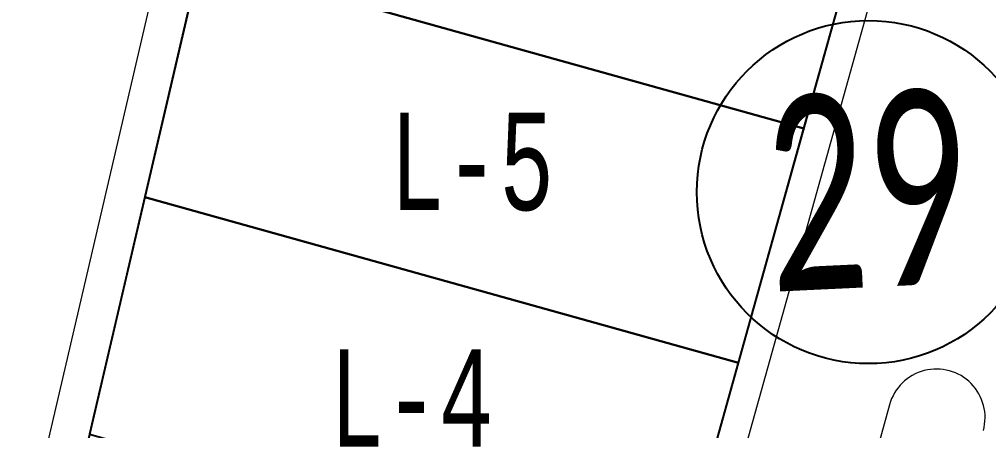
# Model space of a CAD drawing. Header units: millimetres. Extents: x 474016 to 477875, y 2288607 to 2292200.
# Drawn here: x 474285.02 to 474334.81, y 2289310.97 to 2289332.1 of the extents above; entities that cross this region are included whole.
import ezdxf
from ezdxf.enums import TextEntityAlignment as Align

# ---------------------------------------------------------------- set-up
doc = ezdxf.new("R2010")
doc.units = ezdxf.units.MM
doc.header["$LTSCALE"] = 50
for name, color, linetype, lineweight in [('BANQUETA', 251, 'Continuous', 5), ('JARDINES', 98, 'Continuous', 13), ('NO DE MZ', 3, 'Continuous', 18)]:
    doc.layers.add(name, color=color, linetype=linetype, lineweight=lineweight)
doc.layers.add('CVL_LOTIF', color=1, linetype='Continuous')
doc.layers.add('MZ Y LT', color=7, linetype='Continuous', lineweight=13, true_color=0x0d2bf2)
doc.styles.add('Legend', font='calibri.ttf')
doc.styles.add('MONOTXT4', font='MONOTXT4.shx', dxfattribs={"width": 0.55})

msp = doc.modelspace()

# ---------------------------------------------------------------- linework, layer by layer
at = {"color": 3}
msp.add_circle((474328.635, 2289323.222), 8.813, dxfattribs=at)
at = {"layer": 'BANQUETA'}
msp.add_lwpolyline([(474390.788, 2289555.222), (474309.95, 2289265.887, -0.414214), (474307.486, 2289264.499), (474281.413, 2289271.783, -0.401534), (474278.594, 2289276.543), (474350.659, 2289585.773, -0.554723), (474353.871, 2289586.869), (474390.125, 2289557.31, -0.298203)], format="xyb", close=True, dxfattribs=at)
msp.add_lwpolyline([(474342.141, 2289386.68), (474308.505, 2289266.29)], dxfattribs=at)
at = {"layer": 'CVL_LOTIF'}
msp.add_line((474280.107, 2289274.225), (474352.607, 2289585.319), dxfattribs=at)
for points in [[(474328.687, 2289338.524), (474297.146, 2289347.336), (474294.306, 2289335.151), (474325.323, 2289326.485)], [(474325.323, 2289326.485), (474294.306, 2289335.151), (474291.466, 2289322.966), (474321.96, 2289314.446)], [(474321.96, 2289314.446), (474291.466, 2289322.966), (474288.627, 2289310.781), (474318.596, 2289302.407)]]:
    msp.add_lwpolyline(points, close=True, dxfattribs=at)
at = {"layer": 'JARDINES'}
msp.add_lwpolyline([(474329.717, 2289312.299), (474317.073, 2289266.476)], dxfattribs=at)
msp.add_arc((474332.127, 2289311.634), 2.5, 344.5746, 164.5746, dxfattribs=at)

# ---------------------------------------------------------------- texts
at = {"layer": 'MZ Y LT', "lineweight": 13, "style": 'MONOTXT4', "width": 0.65}
for s, p in [('L-5', (474308.264, 2289324.762)), ('L-4', (474305.162, 2289312.65))]:
    msp.add_text(s, height=5, dxfattribs=at).set_placement(p, align=Align.MIDDLE)
at = {"layer": 'NO DE MZ', "lineweight": 9, "style": 'Legend', "width": 0.65}
msp.add_text('29', height=10, rotation=2.7155, dxfattribs=at).set_placement((474328.532, 2289323.392), align=Align.MIDDLE)

doc.saveas('drawing.dxf')
